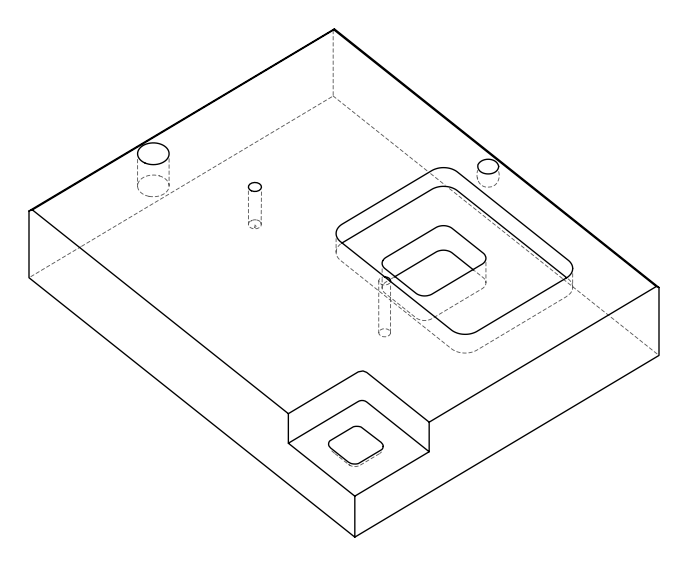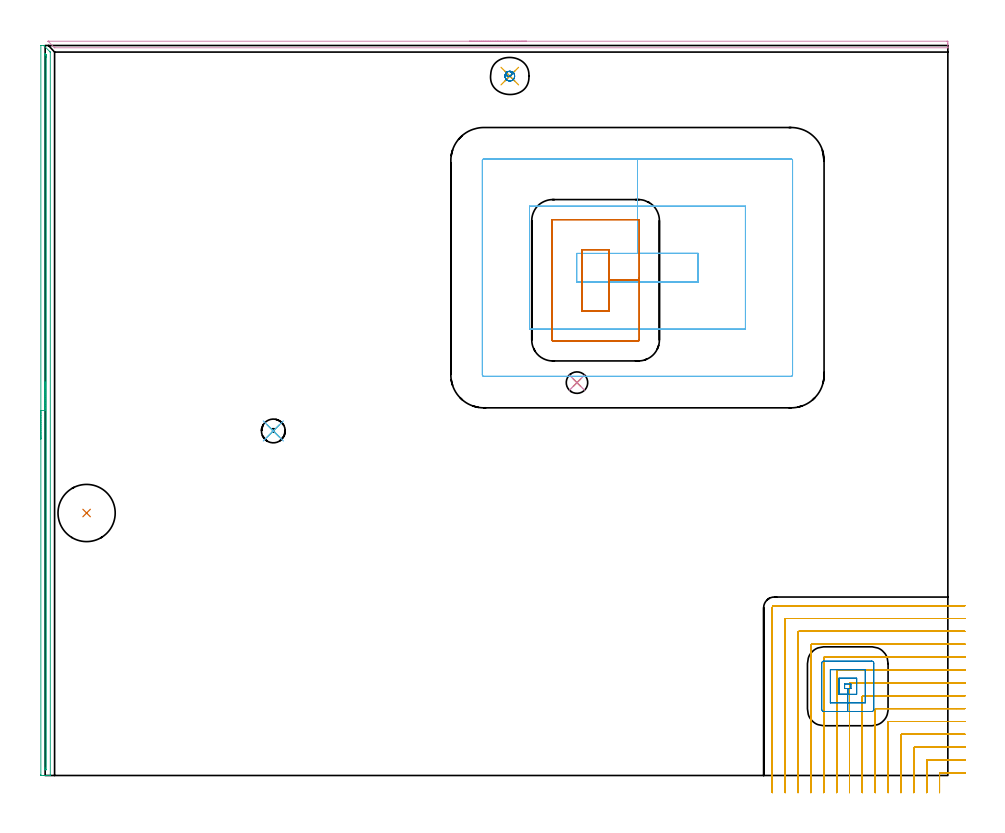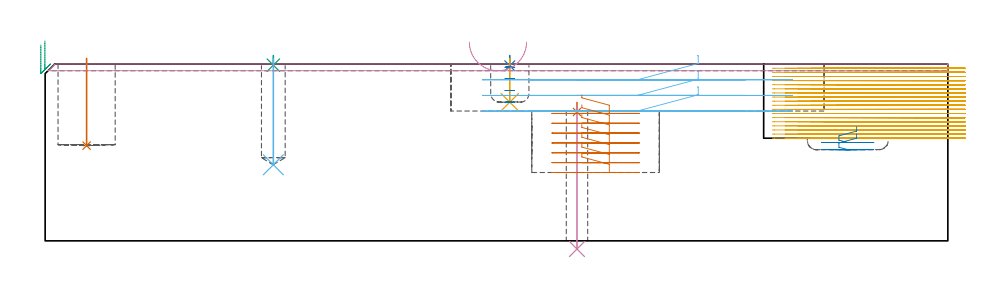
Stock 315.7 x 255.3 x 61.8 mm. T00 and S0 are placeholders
(PLAN: 14 operations, 10 tool changes, 60.2 min)
(1 SPOT_DRILL | STEP1HOLE | NXT0321_9005460120000 | 0.03 min | 1732 mm3)
(2 SPOT_DRILL_1 | STEP1POCKET | NXT0321_9005460120000 | 0.03 min | 2 mm3)
(3 SPOT_DRILL_2 | STEP1POCKET_1 | NXT0321_9005460120000 | 0.03 min | 1 mm3)
(4 DRILL_THROUGH_HOLE_INTO_CENTER | STEP1HOLE | NXT0301_046 | 0.21 min | 2020 mm3)
(5 DRILL_BLIND_HOLE_INTO_CENTER | STEP1POCKET | NXT0301_128 | 0.06 min | 1378 mm3)
(6 DRILL_BLIND_HOLE_INTO_CENTER_1 | STEP1POCKET_1 | UGT0301_200 | 0.15 min | 1806 mm3)
(7 INDEXABLE_INSERT_DRILL_BLIND_HOLE_FROM_SOLID | STEP1POCKET_2 | NXT0302_011 | 0.12 min | 8871 mm3)
(8 MILL_ROUGH_BLIND_HOLE_CONTOUR | STEP1POCKET | UGT0201_089 | Spiral | 0.27 min | 412 mm3)
(9 AREA_MILL | FG_CHAMFER_SURFACE | UGT0205_001 | 4.21 min | 1390 mm3)
(10 AREA_MILL_1 | FG_CHAMFER_SURFACE_1 | UGT0205_001 | 2.66 min | 829 mm3)
(11 MILL_CORNER_NOTCH_RECTANGULAR | CORNER_NOTCH_RECTANGULAR | NXT0201_008 | Follow Part, ap 1.5, ae 75% | 42.94 min | 104020 mm3)
(12 MILL_RECTANGULAR_POCKET | POCKET_RECTANGULAR_STRAIGHT | UGT0201_105 | Follow Part, ap 5.5, ae 75% | 4.87 min | 206154 mm3)
(13 MILL_RECTANGULAR_POCKET_1 | POCKET_RECTANGULAR_STRAIGHT_1 | UGT0201_132 | Follow Part, ap 3.5, ae 75% | 3.78 min | 53121 mm3)
(14 MILL_RECTANGULAR_POCKET_2 | POCKET_RECTANGULAR_STRAIGHT_2 | UGT0201_089 | Follow Part, ap 2.5, ae 75% | 0.83 min | 2789 mm3)
(TOOL NXT0321_9005460120000 | NC Spot Drill, 142deg, 12mm, Carbide, Uncoated | D12 PA142 FL30 Z2)
(TOOL NXT0301_046 | Carbide Drill 7.5mm [860.1-0750-038A1-MM 2214] | D7.5 PA140 FL53 Z2)
(TOOL NXT0301_128 | Carbide Drill 12mm [861.1-1200-036A1-GP GC34] | D12 PA150 FL37.4 Z2)
(TOOL UGT0301_200 | Twist Drill 8.3 mm | D8.3 PA118 FL72 Z2)
(TOOL NXT0302_011 | Index. Insert Drill 20mm [880-D2000L25-05] | D20 PA176 FL100 Z2)
(TOOL UGT0201_089 | End mill 10 mm | D10 R3 FL22 Z4)
(TOOL UGT0205_001 | Chamfer Mill 20 x 3 x 45 deg. | D20 FL50 Z2)
(TOOL NXT0201_008 | ENDMILL 6mm [2P460-0600-NA 1630] | D6 FL26 Z6)
(TOOL UGT0201_105 | End Mill 22 mm | D22 FL25 Z2)
(TOOL UGT0201_132 | Carbide End Mill 14.0 | D14 FL30 Z4)
(OP 1 SPOT_DRILL)
G17 G21 G94 G90
T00 M6
G54
G17 G0 G90 X186. Y137.4 S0 M3
G43 Z71.8 H0
G94 G81 G98 Z45.069 F250. R48.4
G80
M5
M2
(OP 2 SPOT_DRILL_1)
G17 G21 G94 G90
T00 M6
G54
G17 G0 G90 X162.5 Y244.6 S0 M3
G43 Z71.8 H0
G94 G81 G98 Z61.223 F250. R64.8
G80
M5
M2
(OP 3 SPOT_DRILL_2)
G17 G21 G94 G90
T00 M6
G54
G17 G0 G90 X79.8 Y120.5 S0 M3
G43 Z71.8 H0
G94 G81 G98 Z61.443 F250. R64.8
G80
M5
M2
(OP 4 DRILL_THROUGH_HOLE_INTO_CENTER)
G17 G21 G94 G90
T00 M6
G54
G17 G0 G90 X186. Y137.4 S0 M3
G43 Z71.8 H1
G94 G73 G98 Z-2.865 F250. Q6.895 R47.4
G80
M5
M2
(OP 5 DRILL_BLIND_HOLE_INTO_CENTER)
G17 G21 G94 G90
T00 M6
G54
G17 G0 G90 X162.5 Y244.6 S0 M3
G43 Z71.8 H1
G94 G81 G98 Z48.5 F250. R63.8
G80
M5
M2
(OP 6 DRILL_BLIND_HOLE_INTO_CENTER_1)
G17 G21 G94 G90
T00 M6
G54
G17 G0 G90 X79.8 Y120.5 S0 M3
G43 Z71.8 H0
G94 G81 G98 Z26.6 F250. R63.8
G80
M5
M2
(OP 7 INDEXABLE_INSERT_DRILL_BLIND_HOLE_FROM_SOLID)
G17 G21 G94 G90
T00 M6
G54
G17 G0 G90 X14.5 Y91.8 S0 M3
G43 Z71.8 H1
G94 G81 G98 Z33.3 F250. R63.8
G80
M5
M2
(OP 8 MILL_ROUGH_BLIND_HOLE_CONTOUR)
G17 G21 G94 G90
T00 M6
G54
G17 G0 G90 X162.5 Y244.6 S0 M3
G43 Z71.8 H0
Z60.725
G94 G3 X163.103 Y245.697 R0.714 F250.
X161.589 Y246.035 R1.097
X161.065 Y243.689 R1.7
X161.589 Y246.035 R-1.7
X161.327 Y244.862 R0.85
X162.5 Y244.6 R0.85
G0 Z56.65
G3 X163.103 Y245.697 R0.714
X161.589 Y246.035 R1.097
X161.065 Y243.689 R1.7
X161.589 Y246.035 R-1.7
X161.327 Y244.862 R0.85
X162.5 Y244.6 R0.85
G0 Z52.575
G3 X163.103 Y245.697 R0.714
X161.589 Y246.035 R1.097
X161.065 Y243.689 R1.7
X161.589 Y246.035 R-1.7
X161.327 Y244.862 R0.85
X162.5 Y244.6 R0.85
G0 Z48.5
G3 X163.103 Y245.697 R0.714
X161.589 Y246.035 R1.097
X161.065 Y243.689 R1.7
X161.589 Y246.035 R-1.7
X161.327 Y244.862 R0.85
X162.5 Y244.6 R0.85
G0 Z71.8
M5
M2
(OP 9 AREA_MILL)
G17 G21 G94 G90
T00 M6
G54
G17 G0 G90 X-1.5 Y117.65 S1061 M3
G43 Z71.8 H0
Z68.5
G94 G1 Y117.688 Z67.628 F250.
Y117.802 Z66.763
Y117.991 Z65.912
Y118.253 Z65.08
Y118.587 Z64.274
Y118.99 Z63.5
Y119.458 Z62.764
Y119.99 Z62.072
Y120.579 Z61.429
Y121.222 Z60.84
Y121.914 Z60.308
Y122.65 Z59.84
Y123.424 Z59.437
Y124.23 Z59.103
Y125.062 Z58.841
Y125.913 Z58.652
Y126.778 Z58.538
Y127.65 Z58.5
Y255.288
X-1.495 Y255.29 Z58.504
X-1.454 Y255.3 Z58.545
X-0.574 Y255.299 Z59.424
X-0.5 Y255.29 Z59.495
X-0.419 Y255.219 Z59.58
X-0.351 Y255.152 Z59.647
X1.552 Y253.248 Z61.552
X1.763 Y253.035 Z61.759
X1.795 Y252.995 Z61.79
X1.8 Y252.923 Z61.8
Y0.148
X1.798 Y0.01 Z61.788
X1.69 Y0.003 Z61.682
X1.574 Y0. Z61.573
X0.88 Z60.879
X0.293 Z60.292
X-0.287 Z59.709
X-0.577 Z59.42
X-1.449 Z58.548
X-1.492 Y0.003 Z58.506
X-1.5 Y0.321 Z58.5
Y127.65
X-0.086 Z59.914
X-0.085 Y252.031 Z59.915
X-0.084 Y252.255 Z59.916
X-0.081 Y252.366 Z59.919
X-0.08 Y252.408 Z59.92
X-0.054 Y252.392 Z59.946
X0.315 Y252.031 Z60.315
X0.366 Y251.972 Z60.366
X0.379 Y251.953 Z60.379
X0.381 Y251.932 Z60.381
X0.383 Y251.826 Z60.383
X0.386 Y251.345 Z60.386
Y251.14
X0.385 Y2.131 Z60.385
X0.384 Y2.058 Z60.384
X0.382 Y2.022 Z60.382
X0.38 Y2.012 Z60.38
X0.325 Y2.009 Z60.325
X0.081 Y2.002 Z60.081
X-0.042 Y2.006 Z59.958
X-0.065 Y2.01 Z59.935
X-0.079 Y2.015 Z59.921
X-0.081 Y2.041 Z59.919
X-0.084 Y2.17 Z59.916
X-0.085 Y2.377 Z59.915
X-0.086 Y2.858 Z59.914
Y127.65
Y128.522 Z59.952
Y129.386 Z60.066
Y130.238 Z60.255
Y131.07 Z60.517
Y131.876 Z60.851
Y132.65 Z61.254
Y133.386 Z61.723
Y134.078 Z62.254
Y134.721 Z62.843
Y135.31 Z63.486
Y135.841 Z64.178
Y136.31 Z64.914
Y136.713 Z65.688
Y137.047 Z66.494
Y137.309 Z67.326
Y137.498 Z68.178
Y137.612 Z69.043
Y137.65 Z69.914
G0 Z71.8
M5
M2
(OP 10 AREA_MILL_1)
G17 G21 G94 G90
T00 M6
G54
G17 G0 G90 X148.35 Y256.8 S1061 M3
G43 Z71.8 H0
Z69.5
G94 G1 X148.388 Z68.628 F250.
X148.502 Z67.764
X148.691 Z66.912
X148.953 Z66.08
X149.287 Z65.274
X149.69 Z64.5
X150.158 Z63.764
X150.69 Z63.072
X151.279 Z62.429
X151.922 Z61.84
X152.614 Z61.308
X153.35 Z60.84
X154.124 Z60.437
X154.93 Z60.103
X155.762 Z59.841
X156.613 Z59.652
X157.478 Z59.538
X158.35 Z59.5
X315.388
X315.532 Y256.799 Z59.501
X315.673 Y256.794 Z59.503
X315.696 Y256.791 Z59.505
X315.7 Y256.519 Z59.777
Y255.976 Z60.319
Y255.65 Z60.644
Y254.711 Z61.589
X315.697 Y254.604 Z61.688
X315.69 Y254.502 Z61.788
X315.532 Y254.5 Z61.8
X3.4
X3.305 Y254.504 Z61.789
X3.26 Y254.538 Z61.758
X3.129 Y254.671 Z61.629
X1.129 Y256.669 Z59.627
X1.052 Y256.744 Z59.548
X1.017 Y256.791 Z59.5
X1.027 Y256.793 Z59.498
X1.043 Y256.796 Z59.496
X1.096 Y256.799 Z59.499
X1.168
X1.326 Y256.8 Z59.5
X158.35
X159.222 Z59.538
X160.086 Z59.652
X160.938 Z59.841
X161.77 Z60.103
X162.576 Z60.437
X163.35 Z60.84
X164.086 Z61.308
X164.778 Z61.84
X165.421 Z62.429
X166.01 Z63.072
X166.541 Z63.764
X167.01 Z64.5
X167.413 Z65.274
X167.747 Z66.08
X168.009 Z66.912
X168.198 Z67.764
X168.312 Z68.628
X168.35 Z69.5
G0 Z71.8
M5
M2
(OP 11 MILL_CORNER_NOTCH_RECTANGULAR)
G17 G21 G94 G90
T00 M6
G54
G17 G0 G90 X321.7 Y0.9 S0 M3
G43 Z71.8 H1
Z60.361
G94 G1 X318.7 F250.
X313.096 F500.
G3 X312.8 Y0.604 R0.3
G1 Y-3.
Y-6. F250.
G0 Z71.8
X321.7 Y5.4
Z60.361
G1 X318.7
X308.596 F500.
G3 X308.3 Y5.104 R0.3
G1 Y-3.
Y-6. F250.
G0 Z71.8
X321.7 Y9.9
Z60.361
G1 X318.7
X304.096 F500.
G3 X303.8 Y9.604 R0.3
G1 Y-3.
Y-6. F250.
G0 Z71.8
X321.7 Y14.4
Z60.361
G1 X318.7
X299.597 F500.
G3 X299.3 Y14.103 R0.3
G1 Y-3.
Y-6. F250.
G0 Z71.8
X321.7 Y18.9
Z60.361
G1 X318.7
X295.097 F500.
G3 X294.8 Y18.603 R0.3
G1 Y-3.
Y-6. F250.
G0 Z71.8
X321.7 Y23.4
Z60.361
G1 X318.7
X290.597 F500.
G3 X290.3 Y23.103 R0.3
G1 Y-3.
Y-6. F250.
G0 Z71.8
X321.7 Y27.9
Z60.361
G1 X318.7
X286.097 F500.
G3 X285.8 Y27.603 R0.3
G1 Y-3.
Y-6. F250.
G0 Z71.8
X321.7 Y32.4
Z60.361
G1 X318.7
X281.597 F500.
G3 X281.3 Y32.103 R0.3
G1 Y-3.
Y-6. F250.
G0 Z71.8
X321.7 Y36.9
Z60.361
G1 X318.7
X277.097 F500.
G3 X276.8 Y36.603 R0.3
G1 Y-3.
Y-6. F250.
G0 Z71.8
X321.7 Y41.4
Z60.361
G1 X318.7
X272.597 F500.
G3 X272.3 Y41.103 R0.3
G1 Y-3.
Y-6. F250.
G0 Z71.8
X321.7 Y45.9
Z60.361
G1 X318.7
X268.098 F500.
G3 X267.8 Y45.602 R0.3
G1 Y-3.
Y-6. F250.
G0 Z71.8
X321.7 Y50.4
Z60.361
G1 X318.7
X263.598 F500.
G3 X263.3 Y50.102 R0.3
G1 Y-3.
Y-6. F250.
G0 Z71.8
X321.7 Y54.9
Z60.361
G1 X318.7
X259.098 F500.
G3 X258.8 Y54.602 R0.3
G1 Y-3.
Y-6. F250.
G0 Z71.8
X321.7 Y59.4
Z60.361
G1 X318.7
X255. F500.
G3 X254.3 Y58.7 R0.7
G1 Y-3.
Y-6. F250.
G0 Z71.8
X321.7 Y0.9
Z58.922
G1 X318.7
X313.096 F500.
G3 X312.8 Y0.604 R0.3
G1 Y-3.
Y-6. F250.
G0 Z71.8
X321.7 Y5.4
Z58.922
G1 X318.7
X308.596 F500.
G3 X308.3 Y5.104 R0.3
G1 Y-3.
Y-6. F250.
G0 Z71.8
X321.7 Y9.9
Z58.922
G1 X318.7
X304.096 F500.
G3 X303.8 Y9.604 R0.3
G1 Y-3.
Y-6. F250.
G0 Z71.8
X321.7 Y14.4
Z58.922
G1 X318.7
X299.597 F500.
G3 X299.3 Y14.103 R0.3
G1 Y-3.
Y-6. F250.
G0 Z71.8
X321.7 Y18.9
Z58.922
G1 X318.7
X295.097 F500.
G3 X294.8 Y18.603 R0.3
G1 Y-3.
Y-6. F250.
G0 Z71.8
X321.7 Y23.4
Z58.922
G1 X318.7
X290.597 F500.
G3 X290.3 Y23.103 R0.3
G1 Y-3.
Y-6. F250.
G0 Z71.8
X321.7 Y27.9
Z58.922
G1 X318.7
X286.097 F500.
G3 X285.8 Y27.603 R0.3
G1 Y-3.
Y-6. F250.
G0 Z71.8
X321.7 Y32.4
Z58.922
G1 X318.7
X281.597 F500.
G3 X281.3 Y32.103 R0.3
G1 Y-3.
Y-6. F250.
G0 Z71.8
X321.7 Y36.9
Z58.922
G1 X318.7
X277.097 F500.
G3 X276.8 Y36.603 R0.3
G1 Y-3.
Y-6. F250.
G0 Z71.8
X321.7 Y41.4
Z58.922
G1 X318.7
X272.597 F500.
G3 X272.3 Y41.103 R0.3
G1 Y-3.
Y-6. F250.
G0 Z71.8
X321.7 Y45.9
Z58.922
G1 X318.7
X268.098 F500.
G3 X267.8 Y45.602 R0.3
G1 Y-3.
Y-6. F250.
G0 Z71.8
X321.7 Y50.4
Z58.922
G1 X318.7
X263.598 F500.
G3 X263.3 Y50.102 R0.3
G1 Y-3.
Y-6. F250.
G0 Z71.8
X321.7 Y54.9
Z58.922
G1 X318.7
X259.098 F500.
G3 X258.8 Y54.602 R0.3
G1 Y-3.
Y-6. F250.
G0 Z71.8
X321.7 Y59.4
Z58.922
G1 X318.7
X255. F500.
G3 X254.3 Y58.7 R0.7
G1 Y-3.
Y-6. F250.
G0 Z71.8
X321.7 Y0.9
Z57.483
G1 X318.7
X313.096 F500.
G3 X312.8 Y0.604 R0.3
G1 Y-3.
Y-6. F250.
G0 Z71.8
X321.7 Y5.4
Z57.483
G1 X318.7
X308.596 F500.
G3 X308.3 Y5.104 R0.3
G1 Y-3.
Y-6. F250.
G0 Z71.8
X321.7 Y9.9
Z57.483
G1 X318.7
X304.096 F500.
G3 X303.8 Y9.604 R0.3
G1 Y-3.
Y-6. F250.
G0 Z71.8
X321.7 Y14.4
Z57.483
G1 X318.7
X299.597 F500.
G3 X299.3 Y14.103 R0.3
G1 Y-3.
Y-6. F250.
G0 Z71.8
X321.7 Y18.9
Z57.483
G1 X318.7
X295.097 F500.
G3 X294.8 Y18.603 R0.3
G1 Y-3.
Y-6. F250.
G0 Z71.8
X321.7 Y23.4
Z57.483
G1 X318.7
X290.597 F500.
G3 X290.3 Y23.103 R0.3
G1 Y-3.
Y-6. F250.
G0 Z71.8
X321.7 Y27.9
Z57.483
G1 X318.7
X286.097 F500.
G3 X285.8 Y27.603 R0.3
G1 Y-3.
Y-6. F250.
G0 Z71.8
X321.7 Y32.4
Z57.483
G1 X318.7
X281.597 F500.
G3 X281.3 Y32.103 R0.3
G1 Y-3.
Y-6. F250.
G0 Z71.8
X321.7 Y36.9
Z57.483
G1 X318.7
X277.097 F500.
G3 X276.8 Y36.603 R0.3
G1 Y-3.
Y-6. F250.
G0 Z71.8
X321.7 Y41.4
Z57.483
G1 X318.7
X272.597 F500.
G3 X272.3 Y41.103 R0.3
G1 Y-3.
Y-6. F250.
G0 Z71.8
X321.7 Y45.9
Z57.483
G1 X318.7
X268.098 F500.
G3 X267.8 Y45.602 R0.3
G1 Y-3.
Y-6. F250.
G0 Z71.8
X321.7 Y50.4
Z57.483
G1 X318.7
X263.598 F500.
G3 X263.3 Y50.102 R0.3
G1 Y-3.
Y-6. F250.
G0 Z71.8
X321.7 Y54.9
Z57.483
G1 X318.7
X259.098 F500.
G3 X258.8 Y54.602 R0.3
G1 Y-3.
Y-6. F250.
G0 Z71.8
X321.7 Y59.4
Z57.483
G1 X318.7
X255. F500.
G3 X254.3 Y58.7 R0.7
G1 Y-3.
Y-6. F250.
G0 Z71.8
X321.7 Y0.9
Z56.044
G1 X318.7
X313.096 F500.
G3 X312.8 Y0.604 R0.3
G1 Y-3.
Y-6. F250.
G0 Z71.8
X321.7 Y5.4
Z56.044
G1 X318.7
X308.596 F500.
G3 X308.3 Y5.104 R0.3
G1 Y-3.
Y-6. F250.
G0 Z71.8
X321.7 Y9.9
Z56.044
G1 X318.7
X304.096 F500.
G3 X303.8 Y9.604 R0.3
G1 Y-3.
Y-6. F250.
G0 Z71.8
X321.7 Y14.4
Z56.044
G1 X318.7
X299.597 F500.
G3 X299.3 Y14.103 R0.3
G1 Y-3.
Y-6. F250.
G0 Z71.8
X321.7 Y18.9
Z56.044
G1 X318.7
X295.097 F500.
G3 X294.8 Y18.603 R0.3
G1 Y-3.
Y-6. F250.
G0 Z71.8
X321.7 Y23.4
Z56.044
G1 X318.7
X290.597 F500.
G3 X290.3 Y23.103 R0.3
G1 Y-3.
Y-6. F250.
G0 Z71.8
X321.7 Y27.9
Z56.044
G1 X318.7
X286.097 F500.
G3 X285.8 Y27.603 R0.3
G1 Y-3.
Y-6. F250.
G0 Z71.8
X321.7 Y32.4
Z56.044
G1 X318.7
X281.597 F500.
G3 X281.3 Y32.103 R0.3
G1 Y-3.
Y-6. F250.
G0 Z71.8
X321.7 Y36.9
Z56.044
G1 X318.7
X277.097 F500.
G3 X276.8 Y36.603 R0.3
G1 Y-3.
Y-6. F250.
G0 Z71.8
X321.7 Y41.4
Z56.044
G1 X318.7
X272.597 F500.
G3 X272.3 Y41.103 R0.3
G1 Y-3.
Y-6. F250.
G0 Z71.8
X321.7 Y45.9
Z56.044
G1 X318.7
X268.098 F500.
G3 X267.8 Y45.602 R0.3
G1 Y-3.
Y-6. F250.
G0 Z71.8
X321.7 Y50.4
Z56.044
G1 X318.7
X263.598 F500.
G3 X263.3 Y50.102 R0.3
G1 Y-3.
Y-6. F250.
G0 Z71.8
X321.7 Y54.9
Z56.044
G1 X318.7
X259.098 F500.
G3 X258.8 Y54.602 R0.3
G1 Y-3.
Y-6. F250.
G0 Z71.8
X321.7 Y59.4
Z56.044
G1 X318.7
X255. F500.
G3 X254.3 Y58.7 R0.7
G1 Y-3.
Y-6. F250.
G0 Z71.8
X321.7 Y0.9
Z54.605
G1 X318.7
X313.096 F500.
G3 X312.8 Y0.604 R0.3
G1 Y-3.
Y-6. F250.
G0 Z71.8
X321.7 Y5.4
Z54.605
G1 X318.7
X308.596 F500.
G3 X308.3 Y5.104 R0.3
G1 Y-3.
Y-6. F250.
G0 Z71.8
X321.7 Y9.9
Z54.605
G1 X318.7
X304.096 F500.
G3 X303.8 Y9.604 R0.3
G1 Y-3.
Y-6. F250.
G0 Z71.8
X321.7 Y14.4
Z54.605
G1 X318.7
X299.597 F500.
G3 X299.3 Y14.103 R0.3
G1 Y-3.
Y-6. F250.
G0 Z71.8
X321.7 Y18.9
Z54.605
G1 X318.7
X295.097 F500.
G3 X294.8 Y18.603 R0.3
G1 Y-3.
Y-6. F250.
G0 Z71.8
X321.7 Y23.4
Z54.605
G1 X318.7
X290.597 F500.
G3 X290.3 Y23.103 R0.3
G1 Y-3.
Y-6. F250.
G0 Z71.8
X321.7 Y27.9
Z54.605
G1 X318.7
X286.097 F500.
G3 X285.8 Y27.603 R0.3
G1 Y-3.
Y-6. F250.
G0 Z71.8
X321.7 Y32.4
Z54.605
G1 X318.7
X281.597 F500.
G3 X281.3 Y32.103 R0.3
G1 Y-3.
Y-6. F250.
G0 Z71.8
X321.7 Y36.9
Z54.605
G1 X318.7
X277.097 F500.
G3 X276.8 Y36.603 R0.3
G1 Y-3.
Y-6. F250.
G0 Z71.8
X321.7 Y41.4
Z54.605
G1 X318.7
X272.597 F500.
G3 X272.3 Y41.103 R0.3
G1 Y-3.
Y-6. F250.
G0 Z71.8
X321.7 Y45.9
Z54.605
G1 X318.7
X268.098 F500.
G3 X267.8 Y45.602 R0.3
G1 Y-3.
Y-6. F250.
G0 Z71.8
X321.7 Y50.4
Z54.605
G1 X318.7
X263.598 F500.
G3 X263.3 Y50.102 R0.3
G1 Y-3.
Y-6. F250.
G0 Z71.8
X321.7 Y54.9
Z54.605
G1 X318.7
X259.098 F500.
G3 X258.8 Y54.602 R0.3
G1 Y-3.
Y-6. F250.
G0 Z71.8
X321.7 Y59.4
Z54.605
G1 X318.7
X255. F500.
G3 X254.3 Y58.7 R0.7
G1 Y-3.
Y-6. F250.
G0 Z71.8
X321.7 Y0.9
Z53.167
G1 X318.7
X313.096 F500.
G3 X312.8 Y0.604 R0.3
G1 Y-3.
Y-6. F250.
G0 Z71.8
X321.7 Y5.4
Z53.167
G1 X318.7
X308.596 F500.
G3 X308.3 Y5.104 R0.3
G1 Y-3.
Y-6. F250.
G0 Z71.8
X321.7 Y9.9
Z53.167
G1 X318.7
X304.096 F500.
G3 X303.8 Y9.604 R0.3
G1 Y-3.
Y-6. F250.
G0 Z71.8
X321.7 Y14.4
Z53.167
G1 X318.7
X299.597 F500.
G3 X299.3 Y14.103 R0.3
G1 Y-3.
Y-6. F250.
G0 Z71.8
X321.7 Y18.9
Z53.167
G1 X318.7
X295.097 F500.
G3 X294.8 Y18.603 R0.3
G1 Y-3.
Y-6. F250.
G0 Z71.8
X321.7 Y23.4
Z53.167
G1 X318.7
X290.597 F500.
G3 X290.3 Y23.103 R0.3
G1 Y-3.
Y-6. F250.
G0 Z71.8
X321.7 Y27.9
Z53.167
G1 X318.7
X286.097 F500.
G3 X285.8 Y27.603 R0.3
G1 Y-3.
Y-6. F250.
G0 Z71.8
X321.7 Y32.4
Z53.167
G1 X318.7
X281.597 F500.
G3 X281.3 Y32.103 R0.3
G1 Y-3.
Y-6. F250.
G0 Z71.8
X321.7 Y36.9
Z53.167
G1 X318.7
X277.097 F500.
G3 X276.8 Y36.603 R0.3
G1 Y-3.
Y-6. F250.
G0 Z71.8
X321.7 Y41.4
Z53.167
G1 X318.7
X272.597 F500.
G3 X272.3 Y41.103 R0.3
G1 Y-3.
Y-6. F250.
G0 Z71.8
X321.7 Y45.9
Z53.167
G1 X318.7
X268.098 F500.
G3 X267.8 Y45.602 R0.3
G1 Y-3.
Y-6. F250.
G0 Z71.8
X321.7 Y50.4
Z53.167
G1 X318.7
X263.598 F500.
G3 X263.3 Y50.102 R0.3
G1 Y-3.
Y-6. F250.
G0 Z71.8
X321.7 Y54.9
Z53.167
G1 X318.7
X259.098 F500.
G3 X258.8 Y54.602 R0.3
G1 Y-3.
Y-6. F250.
G0 Z71.8
X321.7 Y59.4
Z53.167
G1 X318.7
X255. F500.
G3 X254.3 Y58.7 R0.7
G1 Y-3.
Y-6. F250.
G0 Z71.8
X321.7 Y0.9
Z51.728
G1 X318.7
X313.096 F500.
G3 X312.8 Y0.604 R0.3
G1 Y-3.
Y-6. F250.
G0 Z71.8
X321.7 Y5.4
Z51.728
G1 X318.7
X308.596 F500.
G3 X308.3 Y5.104 R0.3
G1 Y-3.
Y-6. F250.
G0 Z71.8
X321.7 Y9.9
Z51.728
G1 X318.7
X304.096 F500.
G3 X303.8 Y9.604 R0.3
G1 Y-3.
Y-6. F250.
G0 Z71.8
X321.7 Y14.4
Z51.728
G1 X318.7
X299.597 F500.
G3 X299.3 Y14.103 R0.3
G1 Y-3.
Y-6. F250.
G0 Z71.8
X321.7 Y18.9
Z51.728
G1 X318.7
X295.097 F500.
G3 X294.8 Y18.603 R0.3
G1 Y-3.
Y-6. F250.
G0 Z71.8
X321.7 Y23.4
Z51.728
G1 X318.7
X290.597 F500.
G3 X290.3 Y23.103 R0.3
G1 Y-3.
Y-6. F250.
G0 Z71.8
X321.7 Y27.9
Z51.728
G1 X318.7
X286.097 F500.
G3 X285.8 Y27.603 R0.3
G1 Y-3.
Y-6. F250.
G0 Z71.8
X321.7 Y32.4
Z51.728
G1 X318.7
X281.597 F500.
G3 X281.3 Y32.103 R0.3
G1 Y-3.
Y-6. F250.
G0 Z71.8
X321.7 Y36.9
Z51.728
G1 X318.7
X277.097 F500.
G3 X276.8 Y36.603 R0.3
G1 Y-3.
Y-6. F250.
G0 Z71.8
X321.7 Y41.4
Z51.728
G1 X318.7
X272.597 F500.
G3 X272.3 Y41.103 R0.3
G1 Y-3.
Y-6. F250.
G0 Z71.8
X321.7 Y45.9
Z51.728
G1 X318.7
X268.098 F500.
G3 X267.8 Y45.602 R0.3
G1 Y-3.
Y-6. F250.
G0 Z71.8
X321.7 Y50.4
Z51.728
G1 X318.7
X263.598 F500.
G3 X263.3 Y50.102 R0.3
G1 Y-3.
Y-6. F250.
G0 Z71.8
X321.7 Y54.9
Z51.728
G1 X318.7
X259.098 F500.
G3 X258.8 Y54.602 R0.3
G1 Y-3.
Y-6. F250.
G0 Z71.8
X321.7 Y59.4
Z51.728
G1 X318.7
X255. F500.
G3 X254.3 Y58.7 R0.7
G1 Y-3.
Y-6. F250.
G0 Z71.8
X321.7 Y0.9
Z50.289
G1 X318.7
X313.096 F500.
G3 X312.8 Y0.604 R0.3
G1 Y-3.
Y-6. F250.
G0 Z71.8
X321.7 Y5.4
Z50.289
G1 X318.7
X308.596 F500.
G3 X308.3 Y5.104 R0.3
G1 Y-3.
Y-6. F250.
G0 Z71.8
X321.7 Y9.9
Z50.289
G1 X318.7
X304.096 F500.
G3 X303.8 Y9.604 R0.3
G1 Y-3.
Y-6. F250.
G0 Z71.8
X321.7 Y14.4
Z50.289
G1 X318.7
X299.597 F500.
G3 X299.3 Y14.103 R0.3
G1 Y-3.
Y-6. F250.
G0 Z71.8
X321.7 Y18.9
Z50.289
G1 X318.7
X295.097 F500.
G3 X294.8 Y18.603 R0.3
G1 Y-3.
Y-6. F250.
G0 Z71.8
X321.7 Y23.4
Z50.289
G1 X318.7
X290.597 F500.
G3 X290.3 Y23.103 R0.3
G1 Y-3.
Y-6. F250.
G0 Z71.8
X321.7 Y27.9
Z50.289
G1 X318.7
X286.097 F500.
G3 X285.8 Y27.603 R0.3
G1 Y-3.
Y-6. F250.
G0 Z71.8
X321.7 Y32.4
Z50.289
G1 X318.7
X281.597 F500.
G3 X281.3 Y32.103 R0.3
G1 Y-3.
Y-6. F250.
G0 Z71.8
X321.7 Y36.9
Z50.289
G1 X318.7
X277.097 F500.
G3 X276.8 Y36.603 R0.3
G1 Y-3.
Y-6. F250.
G0 Z71.8
X321.7 Y41.4
Z50.289
G1 X318.7
X272.597 F500.
G3 X272.3 Y41.103 R0.3
G1 Y-3.
Y-6. F250.
G0 Z71.8
X321.7 Y45.9
Z50.289
G1 X318.7
X268.098 F500.
G3 X267.8 Y45.602 R0.3
G1 Y-3.
Y-6. F250.
G0 Z71.8
X321.7 Y50.4
Z50.289
G1 X318.7
X263.598 F500.
G3 X263.3 Y50.102 R0.3
G1 Y-3.
Y-6. F250.
G0 Z71.8
X321.7 Y54.9
Z50.289
G1 X318.7
X259.098 F500.
G3 X258.8 Y54.602 R0.3
G1 Y-3.
Y-6. F250.
G0 Z71.8
X321.7 Y59.4
Z50.289
G1 X318.7
X255. F500.
G3 X254.3 Y58.7 R0.7
G1 Y-3.
Y-6. F250.
G0 Z71.8
X321.7 Y0.9
Z48.85
G1 X318.7
X313.096 F500.
G3 X312.8 Y0.604 R0.3
G1 Y-3.
Y-6. F250.
G0 Z71.8
X321.7 Y5.4
Z48.85
G1 X318.7
X308.596 F500.
G3 X308.3 Y5.104 R0.3
G1 Y-3.
Y-6. F250.
G0 Z71.8
X321.7 Y9.9
Z48.85
G1 X318.7
X304.096 F500.
G3 X303.8 Y9.604 R0.3
G1 Y-3.
Y-6. F250.
G0 Z71.8
X321.7 Y14.4
Z48.85
G1 X318.7
X299.597 F500.
G3 X299.3 Y14.103 R0.3
G1 Y-3.
Y-6. F250.
G0 Z71.8
X321.7 Y18.9
Z48.85
G1 X318.7
X295.097 F500.
G3 X294.8 Y18.603 R0.3
G1 Y-3.
Y-6. F250.
G0 Z71.8
X321.7 Y23.4
Z48.85
G1 X318.7
X290.597 F500.
G3 X290.3 Y23.103 R0.3
G1 Y-3.
Y-6. F250.
G0 Z71.8
X321.7 Y27.9
Z48.85
G1 X318.7
X286.097 F500.
G3 X285.8 Y27.603 R0.3
G1 Y-3.
Y-6. F250.
G0 Z71.8
X321.7 Y32.4
Z48.85
G1 X318.7
X281.597 F500.
G3 X281.3 Y32.103 R0.3
G1 Y-3.
Y-6. F250.
G0 Z71.8
X321.7 Y36.9
Z48.85
G1 X318.7
X277.097 F500.
G3 X276.8 Y36.603 R0.3
G1 Y-3.
Y-6. F250.
G0 Z71.8
X321.7 Y41.4
Z48.85
G1 X318.7
X272.597 F500.
G3 X272.3 Y41.103 R0.3
G1 Y-3.
Y-6. F250.
G0 Z71.8
X321.7 Y45.9
Z48.85
G1 X318.7
X268.098 F500.
G3 X267.8 Y45.602 R0.3
G1 Y-3.
Y-6. F250.
G0 Z71.8
X321.7 Y50.4
Z48.85
G1 X318.7
X263.598 F500.
G3 X263.3 Y50.102 R0.3
G1 Y-3.
Y-6. F250.
G0 Z71.8
X321.7 Y54.9
Z48.85
G1 X318.7
X259.098 F500.
G3 X258.8 Y54.602 R0.3
G1 Y-3.
Y-6. F250.
G0 Z71.8
X321.7 Y59.4
Z48.85
G1 X318.7
X255. F500.
G3 X254.3 Y58.7 R0.7
G1 Y-3.
Y-6. F250.
G0 Z71.8
X321.7 Y0.9
Z47.411
G1 X318.7
X313.096 F500.
G3 X312.8 Y0.604 R0.3
G1 Y-3.
Y-6. F250.
G0 Z71.8
X321.7 Y5.4
Z47.411
G1 X318.7
X308.596 F500.
G3 X308.3 Y5.104 R0.3
G1 Y-3.
Y-6. F250.
G0 Z71.8
X321.7 Y9.9
Z47.411
G1 X318.7
X304.096 F500.
G3 X303.8 Y9.604 R0.3
G1 Y-3.
Y-6. F250.
G0 Z71.8
X321.7 Y14.4
Z47.411
G1 X318.7
X299.597 F500.
G3 X299.3 Y14.103 R0.3
G1 Y-3.
Y-6. F250.
G0 Z71.8
X321.7 Y18.9
Z47.411
G1 X318.7
X295.097 F500.
G3 X294.8 Y18.603 R0.3
G1 Y-3.
Y-6. F250.
G0 Z71.8
X321.7 Y23.4
Z47.411
G1 X318.7
X290.597 F500.
G3 X290.3 Y23.103 R0.3
G1 Y-3.
Y-6. F250.
G0 Z71.8
X321.7 Y27.9
Z47.411
G1 X318.7
X286.097 F500.
G3 X285.8 Y27.603 R0.3
G1 Y-3.
Y-6. F250.
G0 Z71.8
X321.7 Y32.4
Z47.411
G1 X318.7
X281.597 F500.
G3 X281.3 Y32.103 R0.3
G1 Y-3.
Y-6. F250.
G0 Z71.8
X321.7 Y36.9
Z47.411
G1 X318.7
X277.097 F500.
G3 X276.8 Y36.603 R0.3
G1 Y-3.
Y-6. F250.
G0 Z71.8
X321.7 Y41.4
Z47.411
G1 X318.7
X272.597 F500.
G3 X272.3 Y41.103 R0.3
G1 Y-3.
Y-6. F250.
G0 Z71.8
X321.7 Y45.9
Z47.411
G1 X318.7
X268.098 F500.
G3 X267.8 Y45.602 R0.3
G1 Y-3.
Y-6. F250.
G0 Z71.8
X321.7 Y50.4
Z47.411
G1 X318.7
X263.598 F500.
G3 X263.3 Y50.102 R0.3
G1 Y-3.
Y-6. F250.
G0 Z71.8
X321.7 Y54.9
Z47.411
G1 X318.7
X259.098 F500.
G3 X258.8 Y54.602 R0.3
G1 Y-3.
Y-6. F250.
G0 Z71.8
X321.7 Y59.4
Z47.411
G1 X318.7
X255. F500.
G3 X254.3 Y58.7 R0.7
G1 Y-3.
Y-6. F250.
G0 Z71.8
X321.7 Y0.9
Z45.972
G1 X318.7
X313.096 F500.
G3 X312.8 Y0.604 R0.3
G1 Y-3.
Y-6. F250.
G0 Z71.8
X321.7 Y5.4
Z45.972
G1 X318.7
X308.596 F500.
G3 X308.3 Y5.104 R0.3
G1 Y-3.
Y-6. F250.
G0 Z71.8
X321.7 Y9.9
Z45.972
G1 X318.7
X304.096 F500.
G3 X303.8 Y9.604 R0.3
G1 Y-3.
Y-6. F250.
G0 Z71.8
X321.7 Y14.4
Z45.972
G1 X318.7
X299.597 F500.
G3 X299.3 Y14.103 R0.3
G1 Y-3.
Y-6. F250.
G0 Z71.8
X321.7 Y18.9
Z45.972
G1 X318.7
X295.097 F500.
G3 X294.8 Y18.603 R0.3
G1 Y-3.
Y-6. F250.
G0 Z71.8
X321.7 Y23.4
Z45.972
G1 X318.7
X290.597 F500.
G3 X290.3 Y23.103 R0.3
G1 Y-3.
Y-6. F250.
G0 Z71.8
X321.7 Y27.9
Z45.972
G1 X318.7
X286.097 F500.
G3 X285.8 Y27.603 R0.3
G1 Y-3.
Y-6. F250.
G0 Z71.8
X321.7 Y32.4
Z45.972
G1 X318.7
X281.597 F500.
G3 X281.3 Y32.103 R0.3
G1 Y-3.
Y-6. F250.
G0 Z71.8
X321.7 Y36.9
Z45.972
G1 X318.7
X277.097 F500.
G3 X276.8 Y36.603 R0.3
G1 Y-3.
Y-6. F250.
G0 Z71.8
X321.7 Y41.4
Z45.972
G1 X318.7
X272.597 F500.
G3 X272.3 Y41.103 R0.3
G1 Y-3.
Y-6. F250.
G0 Z71.8
X321.7 Y45.9
Z45.972
G1 X318.7
X268.098 F500.
G3 X267.8 Y45.602 R0.3
G1 Y-3.
Y-6. F250.
G0 Z71.8
X321.7 Y50.4
Z45.972
G1 X318.7
X263.598 F500.
G3 X263.3 Y50.102 R0.3
G1 Y-3.
Y-6. F250.
G0 Z71.8
X321.7 Y54.9
Z45.972
G1 X318.7
X259.098 F500.
G3 X258.8 Y54.602 R0.3
G1 Y-3.
Y-6. F250.
G0 Z71.8
X321.7 Y59.4
Z45.972
G1 X318.7
X255. F500.
G3 X254.3 Y58.7 R0.7
G1 Y-3.
Y-6. F250.
G0 Z71.8
X321.7 Y0.9
Z44.533
G1 X318.7
X313.096 F500.
G3 X312.8 Y0.604 R0.3
G1 Y-3.
Y-6. F250.
G0 Z71.8
X321.7 Y5.4
Z44.533
G1 X318.7
X308.596 F500.
G3 X308.3 Y5.104 R0.3
G1 Y-3.
Y-6. F250.
G0 Z71.8
X321.7 Y9.9
Z44.533
G1 X318.7
X304.096 F500.
G3 X303.8 Y9.604 R0.3
G1 Y-3.
Y-6. F250.
G0 Z71.8
X321.7 Y14.4
Z44.533
G1 X318.7
X299.597 F500.
G3 X299.3 Y14.103 R0.3
G1 Y-3.
Y-6. F250.
G0 Z71.8
X321.7 Y18.9
Z44.533
G1 X318.7
X295.097 F500.
G3 X294.8 Y18.603 R0.3
G1 Y-3.
Y-6. F250.
G0 Z71.8
X321.7 Y23.4
Z44.533
G1 X318.7
X290.597 F500.
G3 X290.3 Y23.103 R0.3
G1 Y-3.
Y-6. F250.
G0 Z71.8
X321.7 Y27.9
Z44.533
G1 X318.7
X286.097 F500.
G3 X285.8 Y27.603 R0.3
G1 Y-3.
Y-6. F250.
G0 Z71.8
X321.7 Y32.4
Z44.533
G1 X318.7
X281.597 F500.
G3 X281.3 Y32.103 R0.3
G1 Y-3.
Y-6. F250.
G0 Z71.8
X321.7 Y36.9
Z44.533
G1 X318.7
X277.097 F500.
G3 X276.8 Y36.603 R0.3
G1 Y-3.
Y-6. F250.
G0 Z71.8
X321.7 Y41.4
Z44.533
G1 X318.7
X272.597 F500.
G3 X272.3 Y41.103 R0.3
G1 Y-3.
Y-6. F250.
G0 Z71.8
X321.7 Y45.9
Z44.533
G1 X318.7
X268.098 F500.
G3 X267.8 Y45.602 R0.3
G1 Y-3.
Y-6. F250.
G0 Z71.8
X321.7 Y50.4
Z44.533
G1 X318.7
X263.598 F500.
G3 X263.3 Y50.102 R0.3
G1 Y-3.
Y-6. F250.
G0 Z71.8
X321.7 Y54.9
Z44.533
G1 X318.7
X259.098 F500.
G3 X258.8 Y54.602 R0.3
G1 Y-3.
Y-6. F250.
G0 Z71.8
X321.7 Y59.4
Z44.533
G1 X318.7
X255. F500.
G3 X254.3 Y58.7 R0.7
G1 Y-3.
Y-6. F250.
G0 Z71.8
X321.7 Y0.9
Z43.094
G1 X318.7
X313.096 F500.
G3 X312.8 Y0.604 R0.3
G1 Y-3.
Y-6. F250.
G0 Z71.8
X321.7 Y5.4
Z43.094
G1 X318.7
X308.596 F500.
G3 X308.3 Y5.104 R0.3
G1 Y-3.
Y-6. F250.
G0 Z71.8
X321.7 Y9.9
Z43.094
G1 X318.7
X304.096 F500.
G3 X303.8 Y9.604 R0.3
G1 Y-3.
Y-6. F250.
G0 Z71.8
X321.7 Y14.4
Z43.094
G1 X318.7
X299.597 F500.
G3 X299.3 Y14.103 R0.3
G1 Y-3.
Y-6. F250.
G0 Z71.8
X321.7 Y18.9
Z43.094
G1 X318.7
X295.097 F500.
G3 X294.8 Y18.603 R0.3
G1 Y-3.
Y-6. F250.
G0 Z71.8
X321.7 Y23.4
Z43.094
G1 X318.7
X290.597 F500.
G3 X290.3 Y23.103 R0.3
G1 Y-3.
Y-6. F250.
G0 Z71.8
X321.7 Y27.9
Z43.094
G1 X318.7
X286.097 F500.
G3 X285.8 Y27.603 R0.3
G1 Y-3.
Y-6. F250.
G0 Z71.8
X321.7 Y32.4
Z43.094
G1 X318.7
X281.597 F500.
G3 X281.3 Y32.103 R0.3
G1 Y-3.
Y-6. F250.
G0 Z71.8
X321.7 Y36.9
Z43.094
G1 X318.7
X277.097 F500.
G3 X276.8 Y36.603 R0.3
G1 Y-3.
Y-6. F250.
G0 Z71.8
X321.7 Y41.4
Z43.094
G1 X318.7
X272.597 F500.
G3 X272.3 Y41.103 R0.3
G1 Y-3.
Y-6. F250.
G0 Z71.8
X321.7 Y45.9
Z43.094
G1 X318.7
X268.098 F500.
G3 X267.8 Y45.602 R0.3
G1 Y-3.
Y-6. F250.
G0 Z71.8
X321.7 Y50.4
Z43.094
G1 X318.7
X263.598 F500.
G3 X263.3 Y50.102 R0.3
G1 Y-3.
Y-6. F250.
G0 Z71.8
X321.7 Y54.9
Z43.094
G1 X318.7
X259.098 F500.
G3 X258.8 Y54.602 R0.3
G1 Y-3.
Y-6. F250.
G0 Z71.8
X321.7 Y59.4
Z43.094
G1 X318.7
X255. F500.
G3 X254.3 Y58.7 R0.7
G1 Y-3.
Y-6. F250.
G0 Z71.8
X321.7 Y0.9
Z41.656
G1 X318.7
X313.096 F500.
G3 X312.8 Y0.604 R0.3
G1 Y-3.
Y-6. F250.
G0 Z71.8
X321.7 Y5.4
Z41.656
G1 X318.7
X308.596 F500.
G3 X308.3 Y5.104 R0.3
G1 Y-3.
Y-6. F250.
G0 Z71.8
X321.7 Y9.9
Z41.656
G1 X318.7
X304.096 F500.
G3 X303.8 Y9.604 R0.3
G1 Y-3.
Y-6. F250.
G0 Z71.8
X321.7 Y14.4
Z41.656
G1 X318.7
X299.597 F500.
G3 X299.3 Y14.103 R0.3
G1 Y-3.
Y-6. F250.
G0 Z71.8
X321.7 Y18.9
Z41.656
G1 X318.7
X295.097 F500.
G3 X294.8 Y18.603 R0.3
G1 Y-3.
Y-6. F250.
G0 Z71.8
X321.7 Y23.4
Z41.656
G1 X318.7
X290.597 F500.
G3 X290.3 Y23.103 R0.3
G1 Y-3.
Y-6. F250.
G0 Z71.8
X321.7 Y27.9
Z41.656
G1 X318.7
X286.097 F500.
G3 X285.8 Y27.603 R0.3
G1 Y-3.
Y-6. F250.
G0 Z71.8
X321.7 Y32.4
Z41.656
G1 X318.7
X281.597 F500.
G3 X281.3 Y32.103 R0.3
G1 Y-3.
Y-6. F250.
G0 Z71.8
X321.7 Y36.9
Z41.656
G1 X318.7
X277.097 F500.
G3 X276.8 Y36.603 R0.3
G1 Y-3.
Y-6. F250.
G0 Z71.8
X321.7 Y41.4
Z41.656
G1 X318.7
X272.597 F500.
G3 X272.3 Y41.103 R0.3
G1 Y-3.
Y-6. F250.
G0 Z71.8
X321.7 Y45.9
Z41.656
G1 X318.7
X268.098 F500.
G3 X267.8 Y45.602 R0.3
G1 Y-3.
Y-6. F250.
G0 Z71.8
X321.7 Y50.4
Z41.656
G1 X318.7
X263.598 F500.
G3 X263.3 Y50.102 R0.3
G1 Y-3.
Y-6. F250.
G0 Z71.8
X321.7 Y54.9
Z41.656
G1 X318.7
X259.098 F500.
G3 X258.8 Y54.602 R0.3
G1 Y-3.
Y-6. F250.
G0 Z71.8
X321.7 Y59.4
Z41.656
G1 X318.7
X255. F500.
G3 X254.3 Y58.7 R0.7
G1 Y-3.
Y-6. F250.
G0 Z71.8
X321.7 Y0.9
Z40.217
G1 X318.7
X313.096 F500.
G3 X312.8 Y0.604 R0.3
G1 Y-3.
Y-6. F250.
G0 Z71.8
X321.7 Y5.4
Z40.217
G1 X318.7
X308.596 F500.
G3 X308.3 Y5.104 R0.3
G1 Y-3.
Y-6. F250.
G0 Z71.8
X321.7 Y9.9
Z40.217
G1 X318.7
X304.096 F500.
G3 X303.8 Y9.604 R0.3
G1 Y-3.
Y-6. F250.
G0 Z71.8
X321.7 Y14.4
Z40.217
G1 X318.7
X299.597 F500.
G3 X299.3 Y14.103 R0.3
G1 Y-3.
Y-6. F250.
G0 Z71.8
X321.7 Y18.9
Z40.217
G1 X318.7
X295.097 F500.
G3 X294.8 Y18.603 R0.3
G1 Y-3.
Y-6. F250.
G0 Z71.8
X321.7 Y23.4
Z40.217
G1 X318.7
X290.597 F500.
G3 X290.3 Y23.103 R0.3
G1 Y-3.
Y-6. F250.
G0 Z71.8
X321.7 Y27.9
Z40.217
G1 X318.7
X286.097 F500.
G3 X285.8 Y27.603 R0.3
G1 Y-3.
Y-6. F250.
G0 Z71.8
X321.7 Y32.4
Z40.217
G1 X318.7
X281.597 F500.
G3 X281.3 Y32.103 R0.3
G1 Y-3.
Y-6. F250.
G0 Z71.8
X321.7 Y36.9
Z40.217
G1 X318.7
X277.097 F500.
G3 X276.8 Y36.603 R0.3
G1 Y-3.
Y-6. F250.
G0 Z71.8
X321.7 Y41.4
Z40.217
G1 X318.7
X272.597 F500.
G3 X272.3 Y41.103 R0.3
G1 Y-3.
Y-6. F250.
G0 Z71.8
X321.7 Y45.9
Z40.217
G1 X318.7
X268.098 F500.
G3 X267.8 Y45.602 R0.3
G1 Y-3.
Y-6. F250.
G0 Z71.8
X321.7 Y50.4
Z40.217
G1 X318.7
X263.598 F500.
G3 X263.3 Y50.102 R0.3
G1 Y-3.
Y-6. F250.
G0 Z71.8
X321.7 Y54.9
Z40.217
G1 X318.7
X259.098 F500.
G3 X258.8 Y54.602 R0.3
G1 Y-3.
Y-6. F250.
G0 Z71.8
X321.7 Y59.4
Z40.217
G1 X318.7
X255. F500.
G3 X254.3 Y58.7 R0.7
G1 Y-3.
Y-6. F250.
G0 Z71.8
X321.7 Y0.9
Z38.778
G1 X318.7
X313.096 F500.
G3 X312.8 Y0.604 R0.3
G1 Y-3.
Y-6. F250.
G0 Z71.8
X321.7 Y5.4
Z38.778
G1 X318.7
X308.596 F500.
G3 X308.3 Y5.104 R0.3
G1 Y-3.
Y-6. F250.
G0 Z71.8
X321.7 Y9.9
Z38.778
G1 X318.7
X304.096 F500.
G3 X303.8 Y9.604 R0.3
G1 Y-3.
Y-6. F250.
G0 Z71.8
X321.7 Y14.4
Z38.778
G1 X318.7
X299.597 F500.
G3 X299.3 Y14.103 R0.3
G1 Y-3.
Y-6. F250.
G0 Z71.8
X321.7 Y18.9
Z38.778
G1 X318.7
X295.097 F500.
G3 X294.8 Y18.603 R0.3
G1 Y-3.
Y-6. F250.
G0 Z71.8
X321.7 Y23.4
Z38.778
G1 X318.7
X290.597 F500.
G3 X290.3 Y23.103 R0.3
G1 Y-3.
Y-6. F250.
G0 Z71.8
X321.7 Y27.9
Z38.778
G1 X318.7
X286.097 F500.
G3 X285.8 Y27.603 R0.3
G1 Y-3.
Y-6. F250.
G0 Z71.8
X321.7 Y32.4
Z38.778
G1 X318.7
X281.597 F500.
G3 X281.3 Y32.103 R0.3
G1 Y-3.
Y-6. F250.
G0 Z71.8
X321.7 Y36.9
Z38.778
G1 X318.7
X277.097 F500.
G3 X276.8 Y36.603 R0.3
G1 Y-3.
Y-6. F250.
G0 Z71.8
X321.7 Y41.4
Z38.778
G1 X318.7
X272.597 F500.
G3 X272.3 Y41.103 R0.3
G1 Y-3.
Y-6. F250.
G0 Z71.8
X321.7 Y45.9
Z38.778
G1 X318.7
X268.098 F500.
G3 X267.8 Y45.602 R0.3
G1 Y-3.
Y-6. F250.
G0 Z71.8
X321.7 Y50.4
Z38.778
G1 X318.7
X263.598 F500.
G3 X263.3 Y50.102 R0.3
G1 Y-3.
Y-6. F250.
G0 Z71.8
X321.7 Y54.9
Z38.778
G1 X318.7
X259.098 F500.
G3 X258.8 Y54.602 R0.3
G1 Y-3.
Y-6. F250.
G0 Z71.8
X321.7 Y59.4
Z38.778
G1 X318.7
X255. F500.
G3 X254.3 Y58.7 R0.7
G1 Y-3.
Y-6. F250.
G0 Z71.8
X321.7 Y0.9
Z37.339
G1 X318.7
X313.096 F500.
G3 X312.8 Y0.604 R0.3
G1 Y-3.
Y-6. F250.
G0 Z71.8
X321.7 Y5.4
Z37.339
G1 X318.7
X308.596 F500.
G3 X308.3 Y5.104 R0.3
G1 Y-3.
Y-6. F250.
G0 Z71.8
X321.7 Y9.9
Z37.339
G1 X318.7
X304.096 F500.
G3 X303.8 Y9.604 R0.3
G1 Y-3.
Y-6. F250.
G0 Z71.8
X321.7 Y14.4
Z37.339
G1 X318.7
X299.597 F500.
G3 X299.3 Y14.103 R0.3
G1 Y-3.
Y-6. F250.
G0 Z71.8
X321.7 Y18.9
Z37.339
G1 X318.7
X295.097 F500.
G3 X294.8 Y18.603 R0.3
G1 Y-3.
Y-6. F250.
G0 Z71.8
X321.7 Y23.4
Z37.339
G1 X318.7
X290.597 F500.
G3 X290.3 Y23.103 R0.3
G1 Y-3.
Y-6. F250.
G0 Z71.8
X321.7 Y27.9
Z37.339
G1 X318.7
X286.097 F500.
G3 X285.8 Y27.603 R0.3
G1 Y-3.
Y-6. F250.
G0 Z71.8
X321.7 Y32.4
Z37.339
G1 X318.7
X281.597 F500.
G3 X281.3 Y32.103 R0.3
G1 Y-3.
Y-6. F250.
G0 Z71.8
X321.7 Y36.9
Z37.339
G1 X318.7
X277.097 F500.
G3 X276.8 Y36.603 R0.3
G1 Y-3.
Y-6. F250.
G0 Z71.8
X321.7 Y41.4
Z37.339
G1 X318.7
X272.597 F500.
G3 X272.3 Y41.103 R0.3
G1 Y-3.
Y-6. F250.
G0 Z71.8
X321.7 Y45.9
Z37.339
G1 X318.7
X268.098 F500.
G3 X267.8 Y45.602 R0.3
G1 Y-3.
Y-6. F250.
G0 Z71.8
X321.7 Y50.4
Z37.339
G1 X318.7
X263.598 F500.
G3 X263.3 Y50.102 R0.3
G1 Y-3.
Y-6. F250.
G0 Z71.8
X321.7 Y54.9
Z37.339
G1 X318.7
X259.098 F500.
G3 X258.8 Y54.602 R0.3
G1 Y-3.
Y-6. F250.
G0 Z71.8
X321.7 Y59.4
Z37.339
G1 X318.7
X255. F500.
G3 X254.3 Y58.7 R0.7
G1 Y-3.
Y-6. F250.
G0 Z71.8
X321.7 Y0.9
Z35.9
G1 X318.7
X313.096 F500.
G3 X312.8 Y0.604 R0.3
G1 Y-3.
Y-6. F250.
G0 Z71.8
X321.7 Y5.4
Z35.9
G1 X318.7
X308.596 F500.
G3 X308.3 Y5.104 R0.3
G1 Y-3.
Y-6. F250.
G0 Z71.8
X321.7 Y9.9
Z35.9
G1 X318.7
X304.096 F500.
G3 X303.8 Y9.604 R0.3
G1 Y-3.
Y-6. F250.
G0 Z71.8
X321.7 Y14.4
Z35.9
G1 X318.7
X299.597 F500.
G3 X299.3 Y14.103 R0.3
G1 Y-3.
Y-6. F250.
G0 Z71.8
X321.7 Y18.9
Z35.9
G1 X318.7
X295.097 F500.
G3 X294.8 Y18.603 R0.3
G1 Y-3.
Y-6. F250.
G0 Z71.8
X321.7 Y23.4
Z35.9
G1 X318.7
X290.597 F500.
G3 X290.3 Y23.103 R0.3
G1 Y-3.
Y-6. F250.
G0 Z71.8
X321.7 Y27.9
Z35.9
G1 X318.7
X286.097 F500.
G3 X285.8 Y27.603 R0.3
G1 Y-3.
Y-6. F250.
G0 Z71.8
X321.7 Y32.4
Z35.9
G1 X318.7
X281.597 F500.
G3 X281.3 Y32.103 R0.3
G1 Y-3.
Y-6. F250.
G0 Z71.8
X321.7 Y36.9
Z35.9
G1 X318.7
X277.097 F500.
G3 X276.8 Y36.603 R0.3
G1 Y-3.
Y-6. F250.
G0 Z71.8
X321.7 Y41.4
Z35.9
G1 X318.7
X272.597 F500.
G3 X272.3 Y41.103 R0.3
G1 Y-3.
Y-6. F250.
G0 Z71.8
X321.7 Y45.9
Z35.9
G1 X318.7
X268.098 F500.
G3 X267.8 Y45.602 R0.3
G1 Y-3.
Y-6. F250.
G0 Z71.8
X321.7 Y50.4
Z35.9
G1 X318.7
X263.598 F500.
G3 X263.3 Y50.102 R0.3
G1 Y-3.
Y-6. F250.
G0 Z71.8
X321.7 Y54.9
Z35.9
G1 X318.7
X259.098 F500.
G3 X258.8 Y54.602 R0.3
G1 Y-3.
Y-6. F250.
G0 Z71.8
X321.7 Y59.4
Z35.9
G1 X318.7
X255. F500.
G3 X254.3 Y58.7 R0.7
G1 Y-3.
Y-6. F250.
G0 Z71.8
M5
M2
(OP 12 MILL_RECTANGULAR_POCKET)
G17 G21 G94 G90
T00 M6
G54
G17 G0 G90 X228.052 Y172.6 S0 M3
G43 Z71.8 H0
Z64.8
G94 G1 X228.4 Z64.707 F250.
Y182.6 Z62.027
X207.15 Z56.333
X185.9 F500.
Y172.6
X228.4
Y182.6
X207.15
Y199.1
X169.4
Y156.1
X244.9
Y199.1
X207.15
Y215.6
X153.4
G3 X152.9 Y215.1 R0.5
G1 Y140.1
G3 X153.4 Y139.6 R0.5
G1 X260.9
G3 X261.4 Y140.1 R0.5
G1 Y215.1
G3 X260.9 Y215.6 R0.5
G1 X207.15
X206.15
G0 X228.052 Y172.6 Z59.333
G1 X228.4 Z59.24 F250.
Y182.6 Z56.561
X207.15 Z50.867
X185.9 F500.
Y172.6
X228.4
Y182.6
X207.15
Y199.1
X169.4
Y156.1
X244.9
Y199.1
X207.15
Y215.6
X153.4
G3 X152.9 Y215.1 R0.5
G1 Y140.1
G3 X153.4 Y139.6 R0.5
G1 X260.9
G3 X261.4 Y140.1 R0.5
G1 Y215.1
G3 X260.9 Y215.6 R0.5
G1 X207.15
X206.15
G0 X228.052 Y172.6 Z53.867
G1 X228.4 Z53.773 F250.
Y182.6 Z51.094
X207.15 Z45.4
X185.9 F500.
Y172.6
X228.4
Y182.6
X207.15
Y199.1
X169.4
Y156.1
X244.9
Y199.1
X207.15
Y215.6
X153.4
G3 X152.9 Y215.1 R0.5
G1 Y140.1
G3 X153.4 Y139.6 R0.5
G1 X260.9
G3 X261.4 Y140.1 R0.5
G1 Y215.1
G3 X260.9 Y215.6 R0.5
G1 X207.15
X206.15
G0 Z71.8
M5
M2
(OP 13 MILL_RECTANGULAR_POCKET_1)
G17 G21 G94 G90
T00 M6
G54
G17 G0 G90 X187.7 Y166.255 S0 M3
G43 Z71.8 H0
Z51.018
G94 G1 Y162.5 Z50.012 F250.
X197.3 Z47.44
Y173.2 Z44.573
Y183.9 F500.
X187.7
Y162.5
X197.3
Y173.2
X207.8
Y194.1
G3 X207.5 Y194.4 R0.3
G1 X177.5
G3 X177.2 Y194.1 R0.3
G1 Y152.3
G3 X177.5 Y152. R0.3
G1 X207.5
G3 X207.8 Y152.3 R0.3
G1 Y173.2
Y174.2
G0 X187.7 Y166.255 Z47.573
G1 Y162.5 Z46.567 F250.
X197.3 Z43.994
Y173.2 Z41.127
Y183.9 F500.
X187.7
Y162.5
X197.3
Y173.2
X207.8
Y194.1
G3 X207.5 Y194.4 R0.3
G1 X177.5
G3 X177.2 Y194.1 R0.3
G1 Y152.3
G3 X177.5 Y152. R0.3
G1 X207.5
G3 X207.8 Y152.3 R0.3
G1 Y173.2
Y174.2
G0 X187.7 Y166.255 Z44.127
G1 Y162.5 Z43.121 F250.
X197.3 Z40.549
Y173.2 Z37.682
Y183.9 F500.
X187.7
Y162.5
X197.3
Y173.2
X207.8
Y194.1
G3 X207.5 Y194.4 R0.3
G1 X177.5
G3 X177.2 Y194.1 R0.3
G1 Y152.3
G3 X177.5 Y152. R0.3
G1 X207.5
G3 X207.8 Y152.3 R0.3
G1 Y173.2
Y174.2
G0 X187.7 Y166.255 Z40.682
G1 Y162.5 Z39.676 F250.
X197.3 Z37.103
Y173.2 Z34.236
Y183.9 F500.
X187.7
Y162.5
X197.3
Y173.2
X207.8
Y194.1
G3 X207.5 Y194.4 R0.3
G1 X177.5
G3 X177.2 Y194.1 R0.3
G1 Y152.3
G3 X177.5 Y152. R0.3
G1 X207.5
G3 X207.8 Y152.3 R0.3
G1 Y173.2
Y174.2
G0 X187.7 Y166.255 Z37.236
G1 Y162.5 Z36.23 F250.
X197.3 Z33.658
Y173.2 Z30.791
Y183.9 F500.
X187.7
Y162.5
X197.3
Y173.2
X207.8
Y194.1
G3 X207.5 Y194.4 R0.3
G1 X177.5
G3 X177.2 Y194.1 R0.3
G1 Y152.3
G3 X177.5 Y152. R0.3
G1 X207.5
G3 X207.8 Y152.3 R0.3
G1 Y173.2
Y174.2
G0 X187.7 Y166.255 Z33.791
G1 Y162.5 Z32.785 F250.
X197.3 Z30.213
Y173.2 Z27.345
Y183.9 F500.
X187.7
Y162.5
X197.3
Y173.2
X207.8
Y194.1
G3 X207.5 Y194.4 R0.3
G1 X177.5
G3 X177.2 Y194.1 R0.3
G1 Y152.3
G3 X177.5 Y152. R0.3
G1 X207.5
G3 X207.8 Y152.3 R0.3
G1 Y173.2
Y174.2
G0 X187.7 Y166.255 Z30.345
G1 Y162.5 Z29.339 F250.
X197.3 Z26.767
Y173.2 Z23.9
Y183.9 F500.
X187.7
Y162.5
X197.3
Y173.2
X207.8
Y194.1
G3 X207.5 Y194.4 R0.3
G1 X177.5
G3 X177.2 Y194.1 R0.3
G1 Y152.3
G3 X177.5 Y152. R0.3
G1 X207.5
G3 X207.8 Y152.3 R0.3
G1 Y173.2
Y174.2
G0 Z71.8
M5
M2
(OP 14 MILL_RECTANGULAR_POCKET_2)
G17 G21 G94 G90
T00 M6
G54
G17 G0 G90 X283.8 Y28.405 S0 M3
G43 Z71.8 H0
Z39.883
G94 G1 Y34. Z38.384 F250.
X277.6 Z36.723
Y28.4 Z35.222
X280.7 Z34.392
Y30.4
X281.8 F500.
Y32.
X279.6
Y30.4
X280.7
Y28.4
X283.8
Y34.
X277.6
Y28.4
X280.7
Y25.4
X286.8
Y37.
X274.6
Y25.4
X280.7
Y22.4
X289.1
G3 X289.8 Y23.1 R0.7
G1 Y39.3
G3 X289.1 Y40. R0.7
G1 X272.3
G3 X271.6 Y39.3 R0.7
G1 Y23.1
G3 X272.3 Y22.4 R0.7
G1 X280.7
X281.7
G0 X283.8 Y28.405 Z37.392
G1 Y34. Z35.892 F250.
X277.6 Z34.231
Y28.4 Z32.731
X280.7 Z31.9
Y30.4
X281.8 F500.
Y32.
X279.6
Y30.4
X280.7
Y28.4
X283.8
Y34.
X277.6
Y28.4
X280.7
Y25.4
X286.8
Y37.
X274.6
Y25.4
X280.7
Y22.4
X289.1
G3 X289.8 Y23.1 R0.7
G1 Y39.3
G3 X289.1 Y40. R0.7
G1 X272.3
G3 X271.6 Y39.3 R0.7
G1 Y23.1
G3 X272.3 Y22.4 R0.7
G1 X280.7
X281.7
G0 Z71.8
M5
M2
